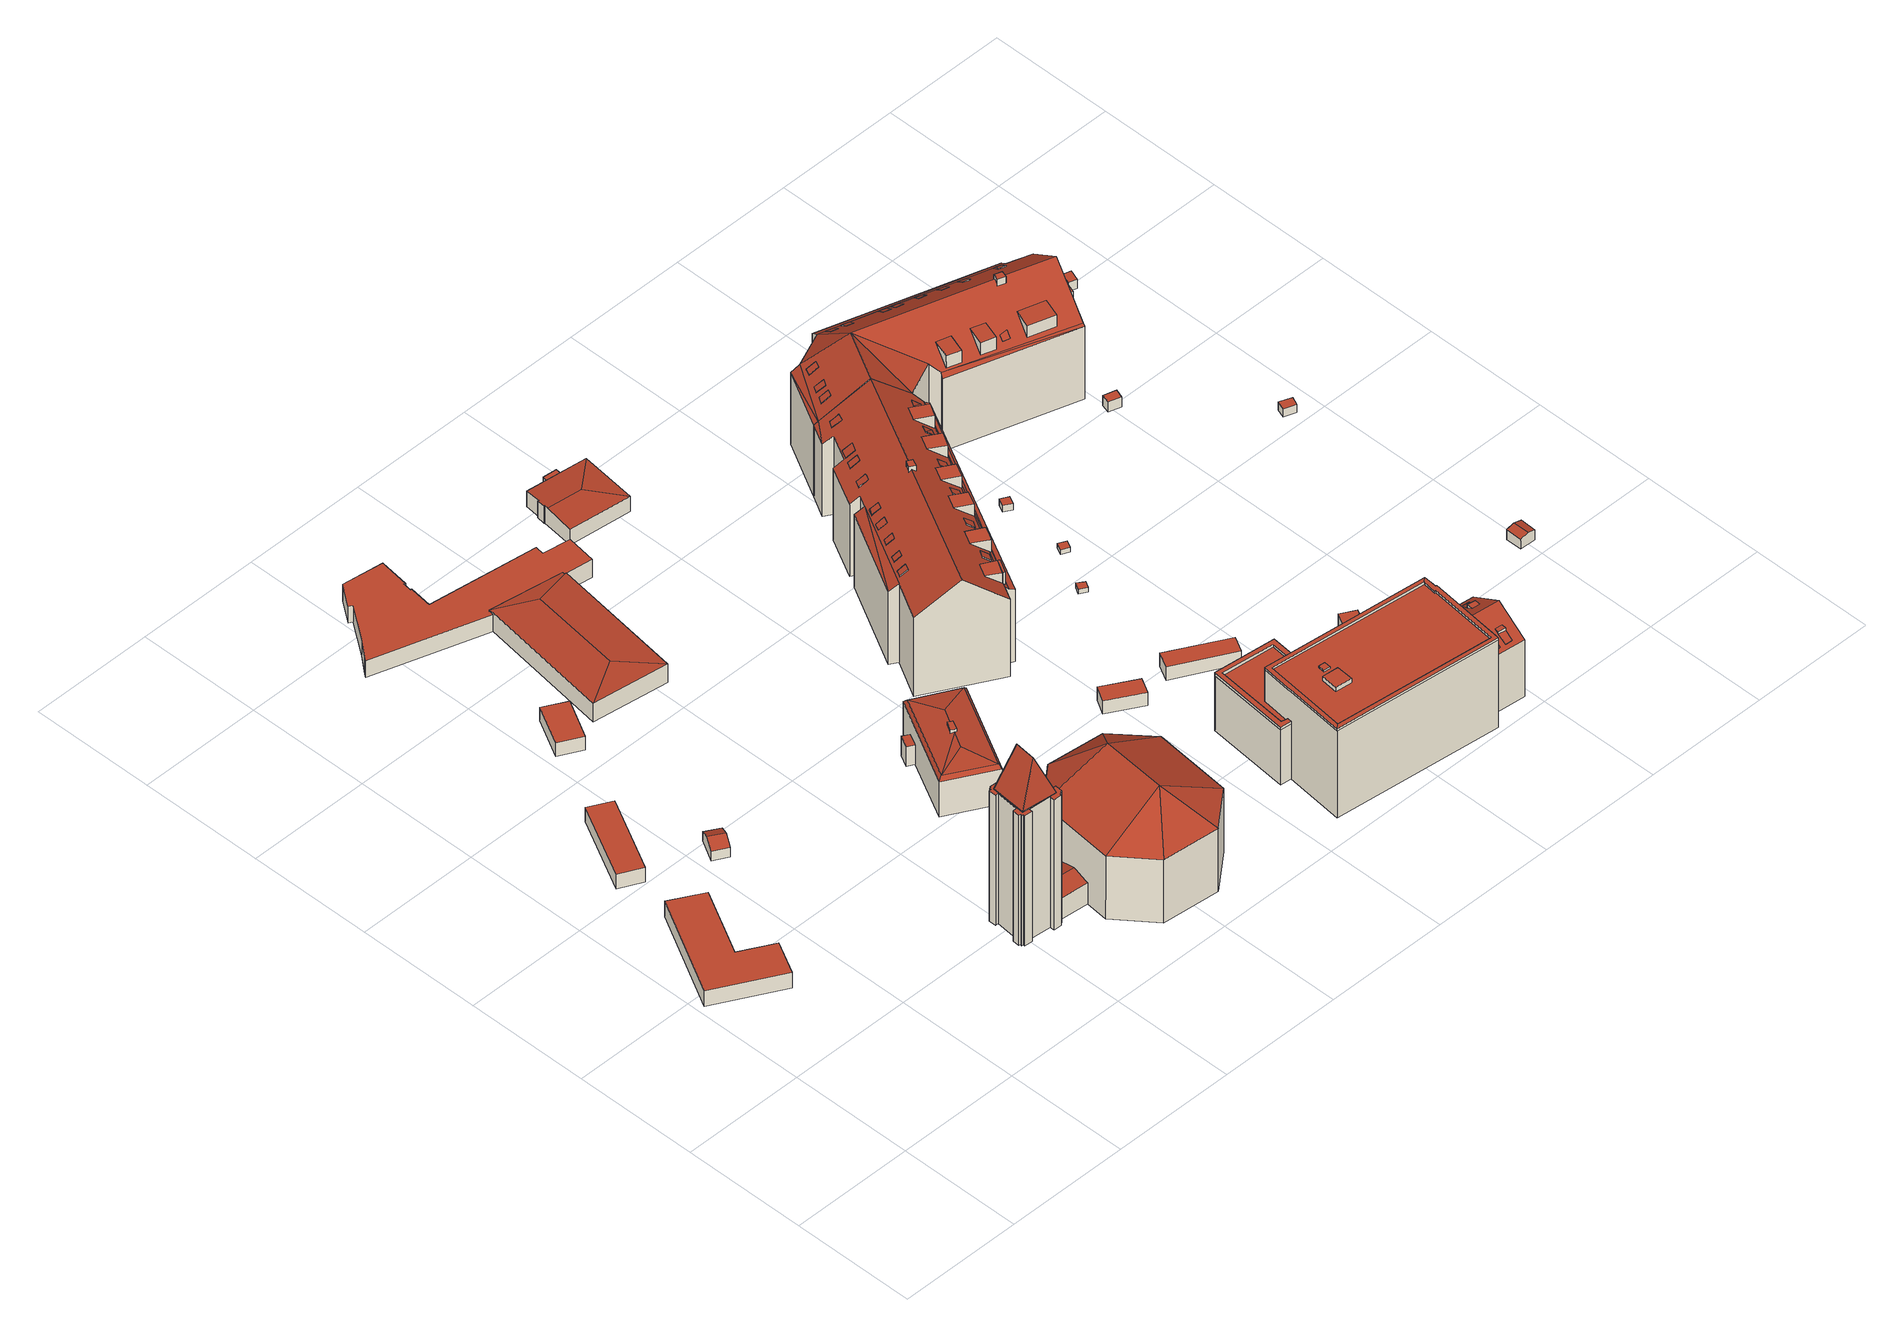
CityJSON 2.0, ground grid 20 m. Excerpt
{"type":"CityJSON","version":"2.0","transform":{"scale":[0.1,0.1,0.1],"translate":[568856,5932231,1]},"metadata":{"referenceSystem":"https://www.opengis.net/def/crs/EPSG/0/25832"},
"CityObjects":{
"building1":{"type":"Building","attributes":{"Grundfläche 2D":"142.588518","Grundhöhe NN":"2.301"},"geometry":[{"type":"Solid","lod":"3","boundaries":[[[[0,1,2,3,4,5]],[[3,2,6,7]],[[4,3,7,8]],[[5,4,8,9]],[[0,5,9,10]],[[1,0,10,11]],[[2,1,11,6]],[[9,8,7,6,11,10]]]],"semantics":{"surfaces":[{"type":"RoofSurface"},{"type":"WallSurface"},{"type":"GroundSurface"}],"values":[[0,1,1,1,1,1,1,2]]}}]},
"building2":{"type":"Building","attributes":{"Grundfläche 2D":"54.123936","Grundhöhe NN":"2.207"},"geometry":[{"type":"Solid","lod":"3","boundaries":[[[[12,13,14,15]],[[16,17,15,14]],[[17,18,12,15]],[[18,19,13,12]],[[19,16,14,13]],[[19,18,17,16]]]],"semantics":{"surfaces":[{"type":"RoofSurface"},{"type":"WallSurface"},{"type":"GroundSurface"}],"values":[[0,1,1,1,1,2]]}}]},
"building3":{"type":"Building","attributes":{"Grundfläche 2D":"10.527047","Grundhöhe NN":"2.412"},"geometry":[{"type":"Solid","lod":"3","boundaries":[[[[20,21,22,23]],[[24,20,23,25]],[[25,23,22,26,27]],[[24,25,27,28]],[[21,20,24,28,29]],[[22,21,29,26]],[[27,26,29,28]]]],"semantics":{"surfaces":[{"type":"RoofSurface"},{"type":"WallSurface"},{"type":"GroundSurface"}],"values":[[0,0,1,1,1,1,2]]}}]},
"building4":{"type":"Building","attributes":{"Grundfläche 2D":"29.071330","Grundhöhe NN":"2.273"},"geometry":[{"type":"Solid","lod":"3","boundaries":[[[[30,31,32,33]],[[34,35,33,32]],[[35,36,30,33]],[[36,37,31,30]],[[37,34,32,31]],[[37,36,35,34]]]],"semantics":{"surfaces":[{"type":"RoofSurface"},{"type":"WallSurface"},{"type":"GroundSurface"}],"values":[[0,1,1,1,1,2]]}}]},
"building5":{"type":"Building","attributes":{"Grundfläche 2D":"535.967299","Grundhöhe NN":"2.129"},"geometry":[{"type":"Solid","lod":"3","boundaries":[[[[38,39,40]],[[41,42,43,39,38]],[[44,43,42]],[[45,40,39,43,44]],[[46,47,48,49,50,51,52,53,54,55,56,57,58,59,60,61,62,63,64,65,66,67,68,69,70,71,72,73,74,75,76,77,78,79,80,81],[82,83,84,85]],[[86,87,88]],[[88,87,89]],[[86,90,91,87]],[[92,91,90]],[[93,91,92]],[[94,91,93]],[[94,95,87,91]],[[89,87,95]],[[96,97,98,99,100,101]],[[102,97,96,103,104,105]],[[106,107,108,109]],[[110,106,109,111]],[[106,110,107]],[[84,83,38,40]],[[38,83,82,42,41]],[[82,85,44,42]],[[44,85,84,40,45]],[[86,88,112,113]],[[97,102,114,115,90,86,113,116,98]],[[92,90,115,117]],[[93,92,117,118]],[[94,93,118,119]],[[95,94,119,120]],[[109,108,121,122,89,95,120,123,111]],[[88,89,122,112]],[[49,48,124,125]],[[50,49,125,126]],[[51,50,126,127]],[[52,51,127,128]],[[129,124,48,47,100,99]],[[53,52,128,130]],[[54,53,130,131]],[[55,54,131,132]],[[56,55,132,133]],[[57,56,133,134]],[[58,57,134,135]],[[59,58,135,136]],[[60,59,136,137]],[[61,60,137,138]],[[62,61,138,139]],[[63,62,139,140]],[[64,63,140,141]],[[65,64,141,142]],[[66,65,142,143]],[[67,66,143,144]],[[68,67,144,145]],[[69,68,145,146]],[[70,69,146,147]],[[71,70,147,148]],[[72,71,148,149]],[[73,72,149,150]],[[74,73,150,151]],[[75,74,151,152]],[[76,75,152,153]],[[78,77,154,155]],[[77,76,153,154]],[[79,78,155,156]],[[104,80,79,156,157,105]],[[80,104,103,81]],[[46,81,103,96,101]],[[46,101,100,47]],[[102,105,157,114]],[[99,98,116,129]],[[110,111,123,158]],[[107,110,158,159]],[[108,107,159,121]],[[121,159,158,123,120,119,118,117,115,114,157,156,155,154,153,152,151,150,149,148,147,146,145,144,143,142,141,140,139,138,137,136,135,134,133,132,131,130,128,127,126,125,124,129,116,113,112,122]]]],"semantics":{"surfaces":[{"type":"RoofSurface"},{"type":"WallSurface"},{"type":"GroundSurface"}],"values":[[0,0,0,0,0,0,0,0,0,0,0,0,0,0,0,0,0,0,1,1,1,1,1,1,1,1,1,1,1,1,1,1,1,1,1,1,1,1,1,1,1,1,1,1,1,1,1,1,1,1,1,1,1,1,1,1,1,1,1,1,1,1,1,1,1,1,1,1,1,1,1,2]]}}]},
"building6":{"type":"Building","attributes":{"Grundfläche 2D":"275.391365","Grundhöhe NN":"2.371"},"geometry":[{"type":"Solid","lod":"3","boundaries":[[[[160,161,162,163]],[[164,160,163,165,166]],[[164,166,167]],[[160,164,167,168]],[[160,168,161]],[[169,170,171,166,165,163]],[[171,172,167,166]],[[172,173,168,167]],[[173,174,161,168]],[[174,175,162,161]],[[175,169,163,162]],[[169,175,174,173,172,171,170]]]],"semantics":{"surfaces":[{"type":"RoofSurface"},{"type":"WallSurface"},{"type":"GroundSurface"}],"values":[[0,0,0,0,0,1,1,1,1,1,1,2]]}}]},
"building7":{"type":"Building","attributes":{"Grundfläche 2D":"271.187451","Grundhöhe NN":"2.360"},"geometry":[{"type":"Solid","lod":"3","boundaries":[[[[176,177,178,179,180,181,182,183,184,185,186,187,188,189,190,191,192,193,194,162,195,196,197]],[[185,184,198,199]],[[187,186,185,199,200]],[[188,187,200,201]],[[202,190,189,188,201,203]],[[191,190,202,204]],[[192,191,204,205]],[[193,192,205,170]],[[194,193,170,169]],[[162,194,169,175]],[[195,162,175,174]],[[206,197,196,195,174,173]],[[176,197,206,207]],[[177,176,207,208]],[[178,177,208,209]],[[179,178,209,210]],[[180,179,210,211]],[[181,180,211,212]],[[182,181,212,213]],[[183,182,213,214]],[[184,183,214,198]],[[205,204,202,203,201,200,199,198,214,213,212,211,210,209,208,207,206,173,174,175,169,170]]]],"semantics":{"surfaces":[{"type":"RoofSurface"},{"type":"WallSurface"},{"type":"GroundSurface"}],"values":[[0,1,1,1,1,1,1,1,1,1,1,1,1,1,1,1,1,1,1,1,1,2]]}}]},
"building8":{"type":"Building","attributes":{"Grundfläche 2D":"142.916177","Grundhöhe NN":"2.259"},"children":["building8-1"],"geometry":[{"type":"Solid","lod":"3","boundaries":[[[[215,216,217,218]],[[219,215,218,220]],[[216,221,222,217]],[[221,219,220,222]],[[223,224,225,220,218]],[[225,224,223,226,217,222]],[[225,222,220]],[[223,218,226]],[[226,218,217]],[[227,228,229,230]],[[230,229,231,232]],[[227,230,232,233]],[[228,227,233,234]],[[216,215,235,236]],[[221,216,236,237]],[[219,221,237,238]],[[228,234,235,215,219,238,231,229]],[[238,237,236,235,234,233,232,231]]]],"semantics":{"surfaces":[{"type":"RoofSurface"},{"type":"WallSurface"},{"type":"GroundSurface"}],"values":[[0,0,0,0,0,0,0,0,0,0,1,1,1,1,1,1,1,2]]}}]},
"building8-1":{"type":"BuildingInstallation","parents":["building8"],"geometry":[{"type":"MultiSurface","lod":"3","boundaries":[[[239,240,241,242,243,244]],[[245,240,239,246]],[[247,242,241,240,245,223]],[[243,242,247,248]],[[243,248,224,244]],[[239,244,224,246]]],"semantics":{"surfaces":[{"type":"RoofSurface"},{"type":"WallSurface"}],"values":[0,1,1,1,1,1]}}]},
"building9":{"type":"Building","attributes":{"Grundfläche 2D":"20.727026","Grundhöhe NN":"2.285"},"children":["building9-1"],"geometry":[{"type":"Solid","lod":"3","boundaries":[[[[249,250,251,252,253]],[[254,252,251]],[[251,250,249,255,237]],[[254,251,237,256]],[[257,253,252,254,256,258]],[[249,253,257,255]],[[256,237,255,257,258]]]],"semantics":{"surfaces":[{"type":"RoofSurface"},{"type":"WallSurface"},{"type":"GroundSurface"}],"values":[[0,0,1,1,1,1,2]]}}]},
"building9-1":{"type":"BuildingInstallation","parents":["building9"],"geometry":[{"type":"MultiSurface","lod":"3","boundaries":[[[259,260,261,262,263,264]],[[262,261,249,250]],[[263,262,250,265]],[[264,263,265,266]],[[259,264,266,252]],[[260,259,252,253]],[[261,260,253,249]]],"semantics":{"surfaces":[{"type":"RoofSurface"},{"type":"WallSurface"}],"values":[0,1,1,1,1,1,1]}}]},
"building10":{"type":"Building","attributes":{"Grundfläche 2D":"96.201171","Grundhöhe NN":"2.391"},"geometry":[{"type":"Solid","lod":"3","boundaries":[[[[267,268,269,270,271,272,273,274]],[[274,275,276,267]],[[268,267,276]],[[277,278,279,280]],[[270,269,281,282]],[[271,270,282,283]],[[272,271,283,284]],[[273,272,284,285]],[[275,274,273,285,286]],[[276,275,286,287]],[[268,276,287,288]],[[280,279,289,281,269,268,288,290]],[[277,280,290,291]],[[278,277,291,292]],[[279,278,292,289]],[[282,281,289,292,291,290,288,287,286,285,284,283]]]],"semantics":{"surfaces":[{"type":"RoofSurface"},{"type":"WallSurface"},{"type":"GroundSurface"}],"values":[[0,0,0,0,1,1,1,1,1,1,1,1,1,1,1,2]]}}]},
"building11":{"type":"Building","attributes":{"Grundfläche 2D":"16.630631","Grundhöhe NN":"1.887"},"geometry":[{"type":"Solid","lod":"3","boundaries":[[[[293,294,295,296]],[[297,298,296,295]],[[298,299,293,296]],[[299,300,294,293]],[[300,297,295,294]],[[300,299,298,297]]]],"semantics":{"surfaces":[{"type":"RoofSurface"},{"type":"WallSurface"},{"type":"GroundSurface"}],"values":[[0,1,1,1,1,2]]}}]},
"building12":{"type":"Building","attributes":{"Grundfläche 2D":"621.325200","Grundhöhe NN":"1.810"},"children":["building12-1","building12-2","building12-3","building12-4","building12-5","building12-6","building12-7","building12-8","building12-9","building12-10","building12-11","building12-12","building12-13","building12-14","building12-15","building12-16","building12-17","building12-18","building12-19","building12-20","building12-21","building12-22"],"geometry":[{"type":"Solid","lod":"3","boundaries":[[[[301,302,303,304,305,306,307,308,309,310,311,312,313,314]],[[315,316,317]],[[318,319,320]],[[319,321,320]],[[301,314,317,316,322,323,324,325,326,320,321,327,303,302]],[[310,309,308,307,306,305,328,312,311]],[[329,330,328]],[[330,312,328]],[[315,317,314,331,332]],[[312,330,333,334]],[[313,312,334,335]],[[314,313,335,331]],[[316,315,332,336]],[[322,316,336,337]],[[323,322,337,338]],[[324,323,338,339]],[[325,324,339,340]],[[326,325,340,341]],[[320,326,341,342]],[[318,320,342,343]],[[319,318,343,344]],[[321,319,344,345]],[[327,321,345,346]],[[304,303,327,346,347]],[[305,304,347,348]],[[329,328,305,348,349]],[[330,329,349,333]],[[342,341,340,339,338,337,336,332,331,335,334,333,349,348,347,346,345,344,343]]]],"semantics":{"surfaces":[{"type":"RoofSurface"},{"type":"WallSurface"},{"type":"GroundSurface"}],"values":[[0,0,0,0,0,0,0,0,1,1,1,1,1,1,1,1,1,1,1,1,1,1,1,1,1,1,1,2]]}}]},
"building12-1":{"type":"BuildingInstallation","parents":["building12"],"geometry":[{"type":"MultiSurface","lod":"3","boundaries":[[[350,351,352,353,354,355,356,357]],[[357,356,355,358,359]],[[359,360,350,357]],[[360,361,362,353,352,351,350]],[[362,358,355,354,353]]],"semantics":{"surfaces":[{"type":"RoofSurface"},{"type":"WallSurface"}],"values":[0,1,1,1,1]}}]},
"building12-2":{"type":"BuildingInstallation","parents":["building12"],"geometry":[{"type":"MultiSurface","lod":"3","boundaries":[[[363,364,365,366]],[[301,367,364,363,368]],[[367,369,365,364]],[[366,365,369,302,370]],[[370,368,363,366]]],"semantics":{"surfaces":[{"type":"RoofSurface"},{"type":"WallSurface"}],"values":[0,1,1,1,1]}}]},
"building12-3":{"type":"BuildingInstallation","parents":["building12"],"geometry":[{"type":"MultiSurface","lod":"3","boundaries":[[[371,372,373,374]],[[374,373,375,376]],[[371,374,376,377]],[[372,371,377,378]],[[373,372,378,375]]],"semantics":{"surfaces":[{"type":"RoofSurface"},{"type":"WallSurface"}],"values":[0,1,1,1,1]}}]},
"building12-4":{"type":"BuildingInstallation","parents":["building12"],"geometry":[{"type":"MultiSurface","lod":"3","boundaries":[[[379,380,381,382]],[[383,382,381]],[[383,384,379,382]],[[380,379,384]]],"semantics":{"surfaces":[{"type":"RoofSurface"},{"type":"WallSurface"}],"values":[0,1,1,1]}}]},
"building12-5":{"type":"BuildingInstallation","parents":["building12"],"geometry":[{"type":"MultiSurface","lod":"3","boundaries":[[[385,386,387,388,389]],[[390,385,389]],[[391,392,390,389,393]],[[306,394,386,385]],[[395,396,390,392,391]],[[385,390,396,306]],[[394,397,387,386]],[[397,398,307,393,389,388,387]]],"semantics":{"surfaces":[{"type":"RoofSurface"},{"type":"WallSurface"}],"values":[0,0,0,1,1,1,1,1]}}]},
"building12-6":{"type":"BuildingInstallation","parents":["building12"],"geometry":[{"type":"MultiSurface","lod":"3","boundaries":[[[399,400,401,402]],[[401,310,402]],[[310,311,399,402]],[[400,399,311]]],"semantics":{"surfaces":[{"type":"RoofSurface"},{"type":"WallSurface"}],"values":[0,1,1,1]}}]},
"building12-7":{"type":"BuildingInstallation","parents":["building12"],"geometry":[{"type":"MultiSurface","lod":"3","boundaries":[[[403,404,405,406]],[[404,403,407,408]],[[405,404,408,409]],[[406,405,409,410]],[[403,406,410,407]]],"semantics":{"surfaces":[{"type":"RoofSurface"},{"type":"WallSurface"}],"values":[0,1,1,1,1]}}]},
"building12-8":{"type":"BuildingInstallation","parents":["building12"],"geometry":[{"type":"MultiSurface","lod":"3","boundaries":[[[411,412,413,414]],[[415,413,412]],[[411,416,417,412]],[[417,412,415,412]],[[412,418,413,415]],[[419,414,413,418,420]],[[419,416,411,414]]],"semantics":{"surfaces":[{"type":"RoofSurface"},{"type":"WallSurface"}],"values":[0,0,1,1,1,1,1]}}]},
"building12-9":{"type":"BuildingInstallation","parents":["building12"],"geometry":[{"type":"MultiSurface","lod":"3","boundaries":[[[421,422,423,424]],[[425,424,423]],[[425,426,421,424]],[[422,421,426]]],"semantics":{"surfaces":[{"type":"RoofSurface"},{"type":"WallSurface"}],"values":[0,1,1,1]}}]},
"building12-10":{"type":"BuildingInstallation","parents":["building12"],"geometry":[{"type":"MultiSurface","lod":"3","boundaries":[[[427,428,429,430]],[[431,432,427,430]],[[428,427,432,433]],[[433,434,429,428]],[[431,430,429,434]]],"semantics":{"surfaces":[{"type":"RoofSurface"},{"type":"WallSurface"}],"values":[0,1,1,1,1]}}]},
"building12-11":{"type":"BuildingInstallation","parents":["building12"],"geometry":[{"type":"MultiSurface","lod":"3","boundaries":[[[435,436,437]],[[438,436,435]],[[437,436,439,440]],[[435,437,440,441]],[[438,435,441,442]],[[436,438,442,439]]],"semantics":{"surfaces":[{"type":"RoofSurface"},{"type":"WallSurface"}],"values":[0,0,1,1,1,1]}}]},
"building12-12":{"type":"BuildingInstallation","parents":["building12"],"geometry":[{"type":"MultiSurface","lod":"3","boundaries":[[[443,444,445,446]],[[447,448,444,443]],[[446,445,449,450]],[[443,446,450,447]],[[448,449,445,444]]],"semantics":{"surfaces":[{"type":"RoofSurface"},{"type":"WallSurface"}],"values":[0,1,1,1,1]}}]},
"building12-13":{"type":"BuildingInstallation","parents":["building12"],"geometry":[{"type":"MultiSurface","lod":"3","boundaries":[[[451,452,453,454]],[[452,451,455,456]],[[453,452,456,457]],[[454,453,457,458]],[[451,454,458,455]]],"semantics":{"surfaces":[{"type":"RoofSurface"},{"type":"WallSurface"}],"values":[0,1,1,1,1]}}]},
"building12-14":{"type":"BuildingInstallation","parents":["building12"],"geometry":[{"type":"MultiSurface","lod":"3","boundaries":[[[459,460,461,462,463,464,465,466]],[[463,462,461,460,308,467]],[[467,468,464,463]],[[464,468,469,309,459,466,465]]],"semantics":{"surfaces":[{"type":"RoofSurface"},{"type":"WallSurface"}],"values":[0,1,1,1]}}]},
"building12-15":{"type":"BuildingInstallation","parents":["building12"],"geometry":[{"type":"MultiSurface","lod":"3","boundaries":[[[470,471,472,473]],[[473,472,474,475]],[[470,473,475,476]],[[471,470,476,477]],[[472,471,477,474]]],"semantics":{"surfaces":[{"type":"RoofSurface"},{"type":"WallSurface"}],"values":[0,1,1,1,1]}}]},
"building12-16":{"type":"BuildingInstallation","parents":["building12"],"geometry":[{"type":"MultiSurface","lod":"3","boundaries":[[[478,479,480,481]],[[481,480,482,483]],[[478,481,483,484]],[[479,478,484,485]],[[480,479,485,482]]],"semantics":{"surfaces":[{"type":"RoofSurface"},{"type":"WallSurface"}],"values":[0,1,1,1,1]}}]},
"building12-17":{"type":"BuildingInstallation","parents":["building12"],"geometry":[{"type":"MultiSurface","lod":"3","boundaries":[[[486,487,488,489]],[[489,488,490,491]],[[486,489,491,492]],[[487,486,492,493]],[[488,487,493,490]]],"semantics":{"surfaces":[{"type":"RoofSurface"},{"type":"WallSurface"}],"values":[0,1,1,1,1]}}]},
"building12-18":{"type":"BuildingInstallation","parents":["building12"],"geometry":[{"type":"MultiSurface","lod":"3","boundaries":[[[494,495,496,497]],[[498,497,496]],[[498,499,494,497]],[[495,494,499]]],"semantics":{"surfaces":[{"type":"RoofSurface"},{"type":"WallSurface"}],"values":[0,1,1,1]}}]},
"building12-19":{"type":"BuildingInstallation","parents":["building12"],"geometry":[{"type":"MultiSurface","lod":"3","boundaries":[[[500,501,502]],[[503,501,500]],[[501,503,504,505]],[[502,501,505,506]],[[500,502,506,507]],[[503,500,507,504]]],"semantics":{"surfaces":[{"type":"RoofSurface"},{"type":"WallSurface"}],"values":[0,0,1,1,1,1]}}]},
"building12-20":{"type":"BuildingInstallation","parents":["building12"],"geometry":[{"type":"MultiSurface","lod":"3","boundaries":[[[508,509,510,511,512]],[[512,513,514,509,508]],[[514,515,510,509]],[[515,516,511,510]],[[516,513,512,511]]],"semantics":{"surfaces":[{"type":"RoofSurface"},{"type":"WallSurface"}],"values":[0,1,1,1,1]}}]},
"building12-21":{"type":"BuildingInstallation","parents":["building12"],"geometry":[{"type":"MultiSurface","lod":"3","boundaries":[[[517,518,519,520,521,522]],[[520,523,524,522,521]],[[524,525,517,522]],[[517,525,526,519,518]],[[526,523,520,519]]],"semantics":{"surfaces":[{"type":"RoofSurface"},{"type":"WallSurface"}],"values":[0,1,1,1,1]}}]},
"building12-22":{"type":"BuildingInstallation","parents":["building12"],"geometry":[{"type":"MultiSurface","lod":"3","boundaries":[[[527,528,529]],[[530,531,529,528,532,533,534]],[[532,528,535,536,537,534,533]],[[538,535,528,527]],[[537,539,530,534]],[[539,540,529,531,530]],[[540,538,527,529]]],"semantics":{"surfaces":[{"type":"RoofSurface"},{"type":"WallSurface"}],"values":[0,0,1,1,1,1,1]}}]},
"building13":{"type":"Building","attributes":{"Grundfläche 2D":"28.786170","Grundhöhe NN":"1.729"},"geometry":[{"type":"Solid","lod":"3","boundaries":[[[[541,542,543,544]],[[545,546,544,543]],[[546,547,541,544]],[[547,548,542,541]],[[548,545,543,542]],[[548,547,546,545]]]],"semantics":{"surfaces":[{"type":"RoofSurface"},{"type":"WallSurface"},{"type":"GroundSurface"}],"values":[[0,1,1,1,1,2]]}}]},
"building14":{"type":"Building","attributes":{"Grundfläche 2D":"570.902397","Grundhöhe NN":"1.902"},"children":["building14-1","building14-2","building14-3","building14-4","building14-5","building14-6","building14-7","building14-8","building14-9","building14-10","building14-11"],"geometry":[{"type":"Solid","lod":"3","boundaries":[[[[549,550,551,552,553,554,555,556,557,558]],[[559,560,561,562,563,564,565,566,567,568,569]],[[562,561,570,571,572,567,566,573]],[[574,575,576,577,578]],[[576,579,580,581,577]],[[582,583,584,585,586,587,588,589]],[[590,591,592,593,594,595]],[[596,597,552,551]],[[597,598,553,552]],[[598,599,554,553]],[[555,554,599,600]],[[586,585,557,556]],[[558,557,585,584]],[[549,558,584,583]],[[583,582,550,549]],[[592,563,562,593]],[[592,591,564,563]],[[591,590,565,564]],[[566,565,590,595]],[[601,602,568,567]],[[602,603,604,559,569,568]],[[604,605,560,559]],[[605,606,561,560]],[[606,607,570,561]],[[607,608,609,601,567,572,571,570]],[[595,594,573,566]],[[594,593,562,573]],[[579,576,575,574,610,611]],[[580,579,611,612]],[[581,580,612,613]],[[574,578,614,610]],[[597,596,615,616]],[[598,597,616,617]],[[599,598,617,618]],[[600,599,618,619]],[[609,608,607,587,586,556,555,600,619,620,601]],[[602,601,620,621]],[[614,578,577,581,604,603,602,621,622]],[[604,581,613,623,605]],[[606,605,623,624]],[[596,551,550,582,589,588,587,607,606,624,615]],[[614,622,621,620,619,618,617,616,615,624,623,613,612,611,610]]]],"semantics":{"surfaces":[{"type":"RoofSurface"},{"type":"WallSurface"},{"type":"GroundSurface"}],"values":[[0,0,0,0,0,0,0,1,1,1,1,1,1,1,1,1,1,1,1,1,1,1,1,1,1,1,1,1,1,1,1,1,1,1,1,1,1,1,1,1,1,2]]}}]},
"building14-1":{"type":"BuildingInstallation","parents":["building14"],"geometry":[{"type":"MultiSurface","lod":"3","boundaries":[[[625,626,627,628]],[[628,627,629,630]],[[630,631,625,628]],[[631,632,626,625]],[[627,626,632,629]]],"semantics":{"surfaces":[{"type":"RoofSurface"},{"type":"WallSurface"}],"values":[0,1,1,1,1]}}]},
"building14-2":{"type":"BuildingInstallation","parents":["building14"],"geometry":[{"type":"MultiSurface","lod":"3","boundaries":[[[633,634,635,636]],[[636,635,637,638]],[[638,639,633,636]],[[639,640,634,633]],[[635,634,640,637]]],"semantics":{"surfaces":[{"type":"RoofSurface"},{"type":"WallSurface"}],"values":[0,1,1,1,1]}}]},
"building14-3":{"type":"BuildingInstallation","parents":["building14"],"geometry":[{"type":"MultiSurface","lod":"3","boundaries":[[[641,642,643,644]],[[645,646,643,642]],[[644,647,648,641]],[[648,645,642,641]]],"semantics":{"surfaces":[{"type":"RoofSurface"},{"type":"WallSurface"}],"values":[0,1,1,1]}}]},
"building14-4":{"type":"BuildingInstallation","parents":["building14"],"geometry":[{"type":"MultiSurface","lod":"3","boundaries":[[[649,650,651,652]],[[653,654,652,651]],[[649,652,654,655]],[[650,649,655,656]]],"semantics":{"surfaces":[{"type":"RoofSurface"},{"type":"WallSurface"}],"values":[0,1,1,1]}}]},
"building14-5":{"type":"BuildingInstallation","parents":["building14"],"geometry":[{"type":"MultiSurface","lod":"3","boundaries":[[[657,658,659,660]],[[661,662,659,658]],[[660,663,664,657]],[[664,661,658,657]]],"semantics":{"surfaces":[{"type":"RoofSurface"},{"type":"WallSurface"}],"values":[0,1,1,1]}}]},
"building14-6":{"type":"BuildingInstallation","parents":["building14"],"geometry":[{"type":"MultiSurface","lod":"3","boundaries":[[[665,666,667,668]],[[669,670,668,667]],[[670,671,665,668]],[[666,672,669,667]]],"semantics":{"surfaces":[{"type":"RoofSurface"},{"type":"WallSurface"}],"values":[0,1,1,1]}}]},
"building14-7":{"type":"BuildingInstallation","parents":["building14"],"geometry":[{"type":"MultiSurface","lod":"3","boundaries":[[[673,674,645,648]],[[645,674,675,646]],[[647,676,673,648]],[[676,675,674,673]]],"semantics":{"surfaces":[{"type":"RoofSurface"},{"type":"WallSurface"}],"values":[0,1,1,1]}}]},
"building14-8":{"type":"BuildingInstallation","parents":["building14"],"geometry":[{"type":"MultiSurface","lod":"3","boundaries":[[[677,678,679,680]],[[680,653,651,677]],[[651,650,678,677]],[[650,656,679,678]]],"semantics":{"surfaces":[{"type":"RoofSurface"},{"type":"WallSurface"}],"values":[0,1,1,1]}}]},
"building14-9":{"type":"BuildingInstallation","parents":["building14"],"geometry":[{"type":"MultiSurface","lod":"3","boundaries":[[[681,670,669,682]],[[672,683,682,669]],[[681,682,683,684]],[[684,671,670,681]]],"semantics":{"surfaces":[{"type":"RoofSurface"},{"type":"WallSurface"}],"values":[0,1,1,1]}}]},
"building14-10":{"type":"BuildingInstallation","parents":["building14"],"geometry":[{"type":"MultiSurface","lod":"3","boundaries":[[[685,686,661,664]],[[687,662,661,686]],[[663,688,685,664]],[[688,687,686,685]]],"semantics":{"surfaces":[{"type":"RoofSurface"},{"type":"WallSurface"}],"values":[0,1,1,1]}}]},
"building14-11":{"type":"BuildingInstallation","parents":["building14"],"geometry":[{"type":"MultiSurface","lod":"3","boundaries":[[[689,690,691,692]],[[588,589,692,691]],[[689,692,589,693]],[[690,689,693,694]],[[694,588,691,690]]],"semantics":{"surfaces":[{"type":"RoofSurface"},{"type":"WallSurface"}],"values":[0,1,1,1,1]}}]},
"building15":{"type":"Building","attributes":{"Grundfläche 2D":"5.659926","Grundhöhe NN":"3.162"},"geometry":[{"type":"Solid","lod":"3","boundaries":[[[[695,696,697,698]],[[699,700,701,702]],[[703,704,705,706]],[[707,708,698,697]],[[708,709,695,698]],[[709,710,696,695]],[[710,707,697,696]],[[711,712,702,701]],[[712,713,699,702]],[[713,714,700,699]],[[714,711,701,700]],[[715,716,706,705]],[[716,717,703,706]],[[717,718,704,703]],[[718,715,705,704]],[[710,709,708,707]],[[714,713,712,711]],[[718,717,716,715]]]],"semantics":{"surfaces":[{"type":"RoofSurface"},{"type":"WallSurface"},{"type":"GroundSurface"}],"values":[[0,0,0,1,1,1,1,1,1,1,1,1,1,1,1,2,2,2]]}}]},
"building16":{"type":"Building","attributes":{"Grundfläche 2D":"19.198670","Grundhöhe NN":"1.541"},"geometry":[{"type":"Solid","lod":"3","boundaries":[[[[719,720,721,722]],[[723,724,722,721]],[[724,725,719,722]],[[725,726,720,719]],[[726,723,721,720]],[[726,725,724,723]]]],"semantics":{"surfaces":[{"type":"RoofSurface"},{"type":"WallSurface"},{"type":"GroundSurface"}],"values":[[0,1,1,1,1,2]]}}]},
"building17":{"type":"Building","attributes":{"Grundfläche 2D":"597.477623","Grundhöhe NN":"1.810"},"children":["building17-1","building17-2","building17-3","building17-4","building17-5","building17-6","building17-7","building17-8","building17-9","building17-10","building17-11","building17-12","building17-13"],"geometry":[{"type":"Solid","lod":"3","boundaries":[[[[727,728,729,730,731]],[[732,733,734,735]],[[736,737,738,739]],[[740,741,742]],[[743,744,740]],[[745,741,740]],[[746,747,748,745,740,744,749]],[[750,317,743]],[[314,744,743,317]],[[315,317,750]],[[313,744,314]],[[751,744,313]],[[752,747,746,749,744,751,753],[738,754,755,739],[756,757,730,729],[733,758,759,734]],[[760,761,753]],[[761,752,753]],[[757,727,731,730]],[[757,756,728,727]],[[729,728,756]],[[734,759,735]],[[759,758,732,735]],[[732,758,733]],[[739,755,736]],[[737,736,755,754]],[[737,754,738]],[[740,742,762,763]],[[743,740,763,764]],[[750,743,764,765]],[[315,750,765,332]],[[314,317,315,332,331]],[[313,314,331,335]],[[751,313,335,766]],[[753,751,766,767]],[[760,753,767,768]],[[761,760,768,769]],[[748,747,752,761,769,770]],[[745,748,770,771]],[[741,745,771,772]],[[742,741,772,762]],[[331,332,765,764,763,762,772,771,770,769,768,767,766,335]]]],"semantics":{"surfaces":[{"type":"RoofSurface"},{"type":"WallSurface"},{"type":"GroundSurface"}],"values":[[0,0,0,0,0,0,0,0,0,0,0,0,0,0,0,1,1,1,1,1,1,1,1,1,1,1,1,1,1,1,1,1,1,1,1,1,1,1,2]]}}]},
"building17-1":{"type":"BuildingInstallation","parents":["building17"],"geometry":[{"type":"MultiSurface","lod":"3","boundaries":[[[773,774,775,776]],[[773,776,777,778]],[[776,775,779,777]],[[774,773,778,780]],[[775,774,780,779]]],"semantics":{"surfaces":[{"type":"RoofSurface"},{"type":"WallSurface"}],"values":[0,1,1,1,1]}}]},
"building17-2":{"type":"BuildingInstallation","parents":["building17"],"geometry":[{"type":"MultiSurface","lod":"3","boundaries":[[[781,782,783,784,785]],[[786,783,782,787,746]],[[786,788,784,783]],[[789,781,785,784,788,749]],[[789,787,782,781]]],"semantics":{"surfaces":[{"type":"RoofSurface"},{"type":"WallSurface"}],"values":[0,1,1,1,1]}}]},
"building17-3":{"type":"BuildingInstallation","parents":["building17"],"geometry":[{"type":"MultiSurface","lod":"3","boundaries":[[[790,791,792,793,794,795]],[[793,796,797,798,795,794]],[[798,799,790,795]],[[799,800,791,790]],[[800,796,793,792,791]]],"semantics":{"surfaces":[{"type":"RoofSurface"},{"type":"WallSurface"}],"values":[0,1,1,1,1]}}]},
"building17-4":{"type":"BuildingInstallation","parents":["building17"],"geometry":[{"type":"MultiSurface","lod":"3","boundaries":[[[801,802,803,804]],[[804,803,805,806]],[[801,804,806,807]],[[802,801,807,808]],[[803,802,808,805]]],"semantics":{"surfaces":[{"type":"RoofSurface"},{"type":"WallSurface"}],"values":[0,1,1,1,1]}}]},
"building17-5":{"type":"BuildingInstallation","parents":["building17"],"geometry":[{"type":"MultiSurface","lod":"3","boundaries":[[[809,810,811,812]],[[810,809,813,814]],[[812,811,815,816]],[[809,812,816,813]],[[811,810,814,815]]],"semantics":{"surfaces":[{"type":"RoofSurface"},{"type":"WallSurface"}],"values":[0,1,1,1,1]}}]},
"building17-6":{"type":"BuildingInstallation","parents":["building17"],"geometry":[{"type":"MultiSurface","lod":"3","boundaries":[[[817,818,819,820]],[[820,819,821,822]],[[819,818,823,821]],[[818,817,824,823]],[[817,820,822,824]]],"semantics":{"surfaces":[{"type":"RoofSurface"},{"type":"WallSurface"}],"values":[0,1,1,1,1]}}]},
"building17-7":{"type":"BuildingInstallation","parents":["building17"],"geometry":[{"type":"MultiSurface","lod":"3","boundaries":[[[825,826,827,828]],[[827,829,828]],[[826,825,830]],[[827,826,830,829]]],"semantics":{"surfaces":[{"type":"RoofSurface"},{"type":"WallSurface"}],"values":[0,1,1,1]}}]},
"building17-8":{"type":"BuildingInstallation","parents":["building17"],"geometry":[{"type":"MultiSurface","lod":"3","boundaries":[[[831,832,833,834]],[[835,836,831,834]],[[836,837,832,831]],[[838,839,833,832,837]],[[835,834,833,839]]],"semantics":{"surfaces":[{"type":"RoofSurface"},{"type":"WallSurface"}],"values":[0,1,1,1,1]}}]},
"building17-9":{"type":"BuildingInstallation","parents":["building17"],"geometry":[{"type":"MultiSurface","lod":"3","boundaries":[[[840,841,842,843]],[[844,840,843,845]],[[846,847,843,842]],[[847,848,845,843]],[[848,849,840,844,845]],[[849,850,841,840]],[[850,846,842,841]]],"semantics":{"surfaces":[{"type":"RoofSurface"},{"type":"WallSurface"}],"values":[0,0,1,1,1,1,1]}}]},
"building17-10":{"type":"BuildingInstallation","parents":["building17"],"geometry":[{"type":"MultiSurface","lod":"3","boundaries":[[[851,852,853,854]],[[854,853,855,856]],[[851,854,856,857]],[[852,851,857,858]],[[853,852,858,855]]],"semantics":{"surfaces":[{"type":"RoofSurface"},{"type":"WallSurface"}],"values":[0,1,1,1,1]}}]},
"building17-11":{"type":"BuildingInstallation","parents":["building17"],"geometry":[{"type":"MultiSurface","lod":"3","boundaries":[[[859,860,861,862]],[[862,861,863,864]],[[859,862,864,865]],[[860,859,865,866]],[[861,860,866,863]]],"semantics":{"surfaces":[{"type":"RoofSurface"},{"type":"WallSurface"}],"values":[0,1,1,1,1]}}]},
"building17-12":{"type":"BuildingInstallation","parents":["building17"],"geometry":[{"type":"MultiSurface","lod":"3","boundaries":[[[867,868,869,870]],[[869,868,871,872]],[[867,870,873,874]],[[870,869,872,873]],[[868,867,874,871]]],"semantics":{"surfaces":[{"type":"RoofSurface"},{"type":"WallSurface"}],"values":[0,1,1,1,1]}}]},
"building17-13":{"type":"BuildingInstallation","parents":["building17"],"geometry":[{"type":"MultiSurface","lod":"3","boundaries":[[[875,876,877,878]],[[878,877,879,880]],[[875,878,880,881]],[[876,875,881,882]],[[877,876,882,879]]],"semantics":{"surfaces":[{"type":"RoofSurface"},{"type":"WallSurface"}],"values":[0,1,1,1,1]}}]},
"building18":{"type":"Building","attributes":{"Grundfläche 2D":"2.956506","Grundhöhe NN":"2.956"},"geometry":[{"type":"Solid","lod":"3","boundaries":[[[[883,884,885,886]],[[887,888,886,885]],[[888,889,883,886]],[[889,890,884,883]],[[890,887,885,884]],[[890,889,888,887]]]],"semantics":{"surfaces":[{"type":"RoofSurface"},{"type":"WallSurface"},{"type":"GroundSurface"}],"values":[[0,1,1,1,1,2]]}}]},
"building19":{"type":"Building","attributes":{"Grundfläche 2D":"6.962623","Grundhöhe NN":"1.891"},"geometry":[{"type":"Solid","lod":"3","boundaries":[[[[891,892,893,894]],[[895,892,891,896]],[[894,893,897,898]],[[896,891,894,898,899]],[[895,896,899,900]],[[897,893,892,895,900]],[[899,898,897,900]]]],"semantics":{"surfaces":[{"type":"RoofSurface"},{"type":"WallSurface"},{"type":"GroundSurface"}],"values":[[0,0,1,1,1,1,2]]}}]},
"building20":{"type":"Building","attributes":{"Grundfläche 2D":"2.851655","Grundhöhe NN":"1.762"},"geometry":[{"type":"Solid","lod":"3","boundaries":[[[[901,902,903,904]],[[905,906,904,903]],[[906,907,901,904]],[[907,908,902,901]],[[908,905,903,902]],[[908,907,906,905]]]],"semantics":{"surfaces":[{"type":"RoofSurface"},{"type":"WallSurface"},{"type":"GroundSurface"}],"values":[[0,1,1,1,1,2]]}}]},
"building21":{"type":"Building","attributes":{"Grundfläche 2D":"2.401524","Grundhöhe NN":"3.299"},"geometry":[{"type":"Solid","lod":"3","boundaries":[[[[909,910,911,912]],[[913,914,912,911]],[[914,915,909,912]],[[915,916,910,909]],[[916,913,911,910]],[[916,915,914,913]]]],"semantics":{"surfaces":[{"type":"RoofSurface"},{"type":"WallSurface"},{"type":"GroundSurface"}],"values":[[0,1,1,1,1,2]]}}]},
"building22":{"type":"Building","attributes":{"Grundfläche 2D":"2.288083","Grundhöhe NN":"3.299"},"geometry":[{"type":"Solid","lod":"3","boundaries":[[[[910,917,918,911]],[[919,913,911,918]],[[913,916,910,911]],[[916,920,917,910]],[[920,919,918,917]],[[920,916,913,919]]]],"semantics":{"surfaces":[{"type":"RoofSurface"},{"type":"WallSurface"},{"type":"GroundSurface"}],"values":[[0,1,1,1,1,2]]}}]},
"building23":{"type":"Building","attributes":{"Grundfläche 2D":"2.407215","Grundhöhe NN":"3.311"},"geometry":[{"type":"Solid","lod":"3","boundaries":[[[[921,922,923,924]],[[925,926,924,923]],[[926,927,921,924]],[[927,928,922,921]],[[928,925,923,922]],[[928,927,926,925]]]],"semantics":{"surfaces":[{"type":"RoofSurface"},{"type":"WallSurface"},{"type":"GroundSurface"}],"values":[[0,1,1,1,1,2]]}}]}
},
"vertices":[
[87,399,41],[144,504,41],[92,533,41],[6,376,41],[112,318,41],[140,370,41],[92,533,13],[6,376,13],[112,318,13],[140,370,13],[87,399,13],[144,504,13],
[122,598,38],[185,716,38],[149,735,38],[86,616,38],[149,735,12],[86,616,12],[122,598,12],[185,716,12],
[243,568,39],[253,585,30],[230,598,30],[220,581,39],[233,550,31],[210,563,31],[230,598,14],[210,563,14],[233,550,14],[253,585,14],
[246,830,37],[280,892,37],[244,912,37],[210,849,37],[244,912,13],[210,849,13],[246,830,13],[280,892,13],
[393,222,248],[422,208,318],[451,216,248],[392,212,248],[388,164,248],[418,174,318],[445,158,248],[448,187,248],[452,205,247],[458,205,247],[459,216,247],[456,216,247],[457,220,247],[454,220,247],[454,223,247],[442,224,247],[442,219,247],[405,222,247],[405,228,247],[393,229,247],[393,227,247],[390,227,247],[390,224,247],[386,224,247],[386,212,247],[391,212,247],[387,175,247],[381,175,247],[380,163,247],[383,163,247],[382,160,247],[385,160,247],[385,157,247],[398,156,247],[398,161,247],[434,158,247],[434,151,247],[446,150,247],[447,153,247],[450,153,247],[450,156,247],[453,156,247],[454,168,247],[448,168,247],[388,164,247],[393,222,247],[451,216,247],[445,158,247],[509,246,126],[607,222,184],[567,293,126],[660,283,126],[496,117,126],[597,118,184],[544,57,126],[637,48,126],[696,96,126],[709,224,126],[450,187,57],[503,182,57],[505,208,49],[459,213,49],[458,205,52],[452,205,52],[500,154,49],[448,168,52],[454,168,52],[453,159,49],[714,276,72],[718,324,47],[664,279,47],[685,253,72],[760,272,47],[706,227,47],[567,293,11],[509,246,11],[500,154,11],[496,117,11],[505,208,11],[544,57,11],[637,48,11],[696,96,11],[709,224,11],[664,279,11],[660,283,11],[706,227,11],[459,216,11],[456,216,11],[457,220,11],[454,220,11],[454,223,11],[459,213,11],[442,224,11],[442,219,11],[405,222,11],[405,228,11],[393,229,11],[393,227,11],[390,227,11],[390,224,11],[386,224,11],[386,212,11],[391,212,11],[387,175,11],[381,175,11],[380,163,11],[383,163,11],[382,160,11],[385,160,11],[385,157,11],[398,156,11],[398,161,11],[434,158,11],[434,151,11],[446,150,11],[447,153,11],[450,153,11],[450,156,11],[453,156,11],[453,159,11],[760,272,11],[718,324,11],
[382,1047,50],[441,1059,47],[442,1064,46],[323,1082,47],[362,899,50],[322,1074,47],[291,859,47],[413,842,47],[444,1059,47],[323,1082,14],[322,1074,14],[291,859,14],[413,842,14],[444,1059,14],[441,1059,14],[442,1064,14],
[494,1101,46],[450,1108,46],[452,1122,46],[276,1147,45],[281,1184,45],[279,1184,45],[281,1198,45],[283,1197,45],[290,1246,45],[225,1256,44],[200,1222,44],[200,1221,44],[206,1218,44],[205,1217,44],[168,1165,44],[146,1138,44],[142,1132,44],[322,1074,45],[323,1082,45],[441,1059,46],[444,1059,46],[487,1053,46],[290,1246,14],[225,1256,14],[200,1221,14],[206,1218,14],[168,1165,14],[205,1217,14],[146,1138,14],[142,1132,14],[487,1053,14],[494,1101,14],[450,1108,14],[452,1122,14],[276,1147,14],[281,1184,14],[279,1184,14],[281,1198,14],[283,1197,14],
[480,408,77],[556,366,77],[555,372,83],[486,410,83],[556,549,77],[558,543,83],[633,508,77],[627,506,83],[553,451,89],[560,465,89],[574,490,89],[539,426,89],[519,507,48],[530,501,48],[540,520,48],[529,526,48],[540,520,13],[529,526,13],[519,507,13],[530,501,13],[480,408,13],[556,366,13],[633,508,13],[556,549,13],
[556,468,94],[548,454,94],[553,451,94],[556,450,94],[563,464,94],[560,465,94],[548,454,88],[556,468,88],[556,450,88],[563,464,88],
[580,536,40],[582,535,40],[633,508,38],[648,539,38],[596,566,40],[649,538,38],[580,536,13],[649,538,13],[596,566,13],[648,539,13],
[648,539,42],[596,566,42],[580,536,42],[582,535,42],[597,563,42],[647,537,42],[597,563,40],[647,537,38],
[572,1157,46],[622,1197,42],[523,1209,42],[520,1183,44],[518,1184,44],[516,1170,46],[517,1170,46],[516,1164,46],[511,1117,42],[611,1105,42],[582,1213,38],[560,1215,38],[558,1205,38],[581,1202,38],[523,1209,14],[520,1183,14],[518,1184,14],[516,1170,14],[517,1170,14],[511,1117,14],[611,1105,14],[622,1197,14],[558,1205,14],[581,1202,14],[582,1213,14],[560,1215,14],
[840,388,33],[788,419,33],[774,395,33],[827,364,33],[774,395,9],[827,364,9],[840,388,9],[788,419,9],
[794,770,200],[788,760,200],[684,565,200],[741,533,147],[753,555,147],[756,561,147],[768,582,147],[788,618,146],[800,639,146],[823,680,145],[834,701,145],[935,881,142],[927,896,153],[874,920,200],[805,957,138],[786,923,138],[810,954,143],[719,799,139],[645,663,140],[732,792,150],[658,656,150],[799,915,150],[777,874,150],[764,881,138],[729,817,139],[742,810,150],[625,597,150],[758,552,142],[766,548,139],[941,877,139],[874,920,8],[805,957,8],[941,877,8],[935,881,8],[927,896,8],[786,923,8],[799,915,8],[777,874,8],[764,881,8],[729,817,8],[742,810,8],[732,792,8],[719,799,8],[645,663,8],[658,656,8],[625,597,8],[741,533,8],[753,555,8],[766,548,8],
[750,821,153],[752,821,154],[759,816,161],[762,815,163],[766,822,163],[767,825,163],[760,829,156],[756,831,153],[767,825,162],[756,831,152],[750,821,152],[759,816,160],[762,815,162],
[798,768,206],[790,772,206],[784,762,206],[793,757,206],[790,772,196],[798,768,196],[784,762,196],[793,757,196],
[681,667,163],[671,672,154],[666,663,154],[676,657,163],[666,663,153],[676,657,162],[681,667,162],[671,672,153],
[919,855,167],[892,870,168],[881,849,168],[907,835,167],[907,835,144],[919,855,144],
[756,561,167],[759,560,167],[771,581,167],[769,582,167],[768,582,167],[756,562,167],[733,574,168],[755,562,167],[744,595,168],[759,560,144],[755,562,148],[756,562,147],[771,581,144],[769,582,146],
[834,701,167],[809,715,168],[797,694,168],[823,680,167],
[694,691,163],[685,696,154],[680,687,154],[689,682,163],[694,691,162],[685,696,153],[680,687,153],[689,682,162],
[710,746,153],[721,740,162],[726,750,163],[715,755,153],[721,740,163],[710,746,152],[721,740,161],[726,750,162],[715,755,152],[723,751,159],
[891,804,167],[864,819,168],[853,798,168],[879,783,167],[879,783,144],[891,804,144],
[780,610,152],[769,616,162],[763,606,162],[774,600,152],[774,600,149],[780,610,149],[769,616,159],[763,606,159],
[881,826,162],[897,830,151],[886,836,162],[892,820,151],[897,830,149],[886,836,160],[881,826,160],[892,820,150],
[778,872,153],[790,866,163],[797,879,163],[785,885,153],[778,872,152],[790,866,162],[797,879,162],[785,885,152],
[711,721,163],[701,726,154],[696,717,154],[706,712,163],[711,721,162],[701,726,153],[696,717,153],[706,712,162],
[775,652,168],[764,631,168],[788,618,167],[789,617,167],[791,617,167],[802,638,167],[801,638,167],[800,639,167],[791,617,144],[802,638,144],[801,638,144],
[827,729,162],[822,718,162],[833,712,152],[839,723,152],[833,712,150],[839,723,150],[827,729,160],[822,718,160],
[798,674,163],[792,664,163],[803,658,153],[809,668,153],[803,658,150],[809,668,150],[798,674,160],[792,664,161],
[855,779,161],[849,769,161],[860,763,152],[866,773,151],[860,763,150],[866,773,150],[855,779,160],[849,769,160],
[861,750,167],[835,764,168],[824,743,168],[850,729,167],[850,729,145],[861,750,145],
[905,871,162],[922,875,151],[911,881,162],[916,865,151],[916,865,149],[922,875,149],[911,881,159],[905,871,159],
[778,849,161],[780,848,163],[785,858,163],[774,864,153],[768,854,153],[768,854,152],[780,848,162],[785,858,162],[774,864,152],
[824,930,163],[821,931,160],[813,936,153],[807,926,153],[811,924,156],[819,919,163],[807,926,152],[819,919,162],[824,930,162],[813,936,152],
[729,781,153],[724,771,153],[730,781,154],[740,775,163],[734,778,158],[727,770,156],[732,767,160],[735,765,163],[724,771,152],[727,770,155],[735,765,162],[729,781,152],[740,775,162],[730,781,153],
[880,382,31],[971,333,31],[984,357,31],[893,407,31],[984,357,7],[893,407,7],[880,382,7],[971,333,7],
[947,251,114],[939,178,114],[947,177,114],[955,257,114],[855,268,114],[841,133,114],[859,131,114],[859,138,114],[849,140,114],[861,260,114],[1135,134,171],[1133,134,171],[1135,156,171],[1128,150,171],[1125,128,171],[1127,128,171],[1114,13,171],[855,42,171],[848,36,171],[1120,6,171],[1121,12,171],[865,186,171],[859,138,171],[859,131,171],[871,179,171],[1186,22,112],[1192,75,143],[1192,75,144],[1129,82,144],[1123,29,112],[1197,128,112],[1135,135,112],[1135,134,112],[939,178,109],[947,251,109],[861,260,109],[849,140,109],[859,138,109],[865,186,109],[879,185,109],[900,182,109],[1114,13,167],[1127,128,167],[1125,128,167],[1128,150,167],[871,179,167],[855,42,167],[947,177,109],[955,257,109],[855,268,109],[841,133,109],[859,131,109],[848,36,167],[1120,6,167],[1121,12,167],[1135,134,167],[1133,134,167],[1135,156,167],[865,186,167],[859,138,167],[859,131,167],[1186,22,9],[1197,128,9],[1135,135,9],[1135,134,9],[1123,29,9],[947,177,9],[955,257,9],[855,268,9],[841,133,9],[859,131,9],[848,36,9],[1120,6,9],[1121,12,9],[1133,134,9],[1135,156,9],
[927,87,175],[929,114,175],[903,117,175],[900,90,175],[903,117,167],[900,90,167],[927,87,167],[929,114,167],
[927,126,170],[928,137,170],[917,138,170],[916,127,170],[917,138,167],[916,127,167],[927,126,167],[928,137,167],
[1159,110,131],[1146,111,131],[1145,101,131],[1158,100,131],[1146,111,126],[1146,111,125],[1159,110,125],[1159,110,126],
[1150,32,116],[1151,46,125],[1139,47,125],[1138,33,116],[1139,47,124],[1138,33,115],[1150,32,115],[1151,46,124],
[1180,107,131],[1167,109,131],[1166,99,131],[1179,97,131],[1167,109,126],[1167,109,125],[1180,107,125],[1180,107,126],
[1173,52,129],[1161,53,129],[1160,45,129],[1172,43,129],[1160,45,125],[1172,43,125],[1172,43,124],[1160,45,124],
[1160,123,118],[1147,124,118],[1147,124,117],[1160,123,117],
[1139,47,129],[1151,46,129],[1152,54,129],[1140,55,129],
[1171,30,116],[1159,31,116],[1159,31,115],[1171,30,115],
[1182,120,118],[1169,122,118],[1169,122,117],[1182,120,117],
[901,197,136],[881,199,136],[879,185,136],[900,182,136],[901,197,109],[881,199,109],
[960,742,34],[966,754,34],[953,761,34],[947,749,34],[955,632,30],[961,644,30],[949,650,30],[943,638,30],[917,562,30],[923,572,30],[912,580,30],[905,569,30],[953,761,22],[947,749,22],[960,742,22],[966,754,22],[949,650,22],[943,638,22],[955,632,22],[961,644,22],[912,580,22],[905,569,22],[917,562,22],[923,572,22],
[1100,216,29],[1135,280,29],[1112,293,29],[1077,228,29],[1112,293,5],[1077,228,5],[1100,216,5],[1135,280,5],
[998,903,168],[1020,896,168],[1029,924,169],[1007,931,169],[999,904,168],[1070,881,168],[1079,909,169],[1057,916,169],[1048,888,168],[1114,867,168],[1156,854,168],[1165,882,169],[1123,895,169],[923,1067,149],[1197,997,139],[927,1080,139],[866,1043,149],[918,1000,200],[1193,984,150],[1135,933,200],[1211,909,200],[1231,971,150],[1124,936,200],[855,1049,138],[982,919,154],[1189,838,142],[989,903,144],[1156,854,147],[1114,867,147],[1020,896,146],[998,903,146],[1070,881,146],[1048,888,146],[985,896,140],[1187,833,140],[927,1080,8],[923,1067,8],[866,1043,8],[855,1049,8],[982,919,8],[989,903,8],[985,896,8],[1187,833,8],[1231,971,8],[1193,984,8],[1197,997,8],
[1008,1037,154],[1004,1025,163],[1016,1021,163],[1019,1033,154],[1019,1033,153],[1008,1037,153],[1016,1021,162],[1004,1025,162],
[1121,929,206],[1133,925,206],[1136,935,206],[1124,939,206],[1124,936,206],[1136,935,198],[1133,925,193],[1124,939,198],[1121,929,194],
[1121,1002,154],[1118,990,163],[1125,988,163],[1129,986,163],[1129,987,163],[1133,998,154],[1129,986,162],[1129,987,162],[1133,998,153],[1121,1002,153],[1118,990,162],
[874,1021,164],[862,1027,154],[857,1017,154],[869,1011,164],[857,1017,153],[869,1011,163],[874,1021,163],[862,1027,153],
[932,1060,154],[929,1048,163],[940,1045,163],[944,1056,154],[932,1060,153],[929,1048,162],[940,1045,162],[944,1056,153],
[1037,1028,154],[1026,1031,154],[1022,1019,163],[1034,1016,163],[1022,1019,162],[1034,1016,162],[1026,1031,153],[1037,1028,153],
[1087,895,161],[1083,882,151],[1094,879,151],[1098,891,161],[1094,879,150],[1083,882,150],
[836,978,153],[830,968,153],[842,962,163],[847,972,163],[847,972,162],[836,978,152],[830,968,152],[836,965,157],[842,962,162],
[1168,974,163],[1180,971,163],[1183,983,154],[1177,985,154],[1171,985,155],[1172,986,154],[1183,983,153],[1177,985,153],[1172,986,153],[1168,974,162],[1180,971,162],
[954,1053,154],[951,1041,163],[962,1038,163],[966,1050,154],[962,1038,162],[966,1050,153],[954,1053,153],[951,1041,162],
[1059,1021,154],[1055,1009,163],[1067,1006,163],[1070,1017,154],[1067,1006,162],[1070,1017,153],[1059,1021,153],[1055,1009,162],
[1091,1011,154],[1088,999,163],[1099,996,163],[1103,1007,154],[1088,999,162],[1099,996,162],[1103,1007,153],[1091,1011,153],
[846,997,153],[840,987,153],[851,980,163],[857,990,163],[851,980,162],[857,990,162],[846,997,152],[840,987,152],
[1201,779,38],[1206,793,38],[1186,799,38],[1182,785,38],[1186,799,20],[1182,785,20],[1201,779,20],[1206,793,20],
[1396,222,31],[1396,248,31],[1384,249,27],[1383,223,27],[1410,248,27],[1409,222,27],[1384,249,9],[1383,223,9],[1409,222,9],[1410,248,9],
[1369,629,23],[1350,637,23],[1345,623,23],[1364,616,23],[1345,623,8],[1364,616,8],[1369,629,8],[1350,637,8],
[1267,975,39],[1284,970,39],[1288,983,39],[1271,988,39],[1288,983,23],[1271,988,23],[1267,975,23],[1284,970,23],
[1300,965,39],[1304,978,39],[1304,978,23],[1300,965,23],
[1320,977,39],[1326,994,39],[1313,998,39],[1308,981,39],[1313,998,23],[1308,981,23],[1320,977,23],[1326,994,23]
]}
